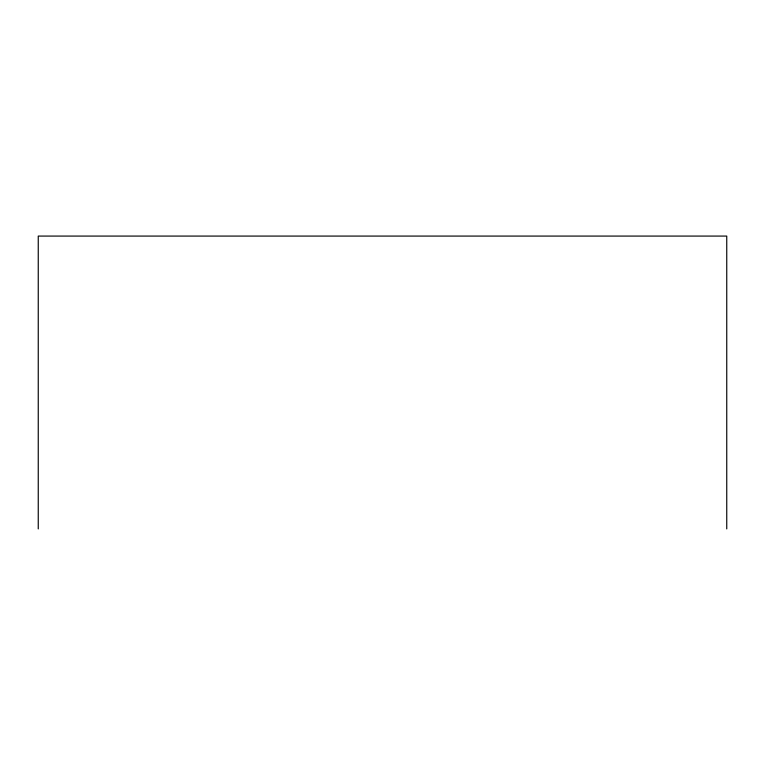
<?xml version="1.0" encoding="UTF-8"?>
<svg xmlns="http://www.w3.org/2000/svg" width="765" height="765" viewBox="0 0 765 765"><rect width="100%" height="100%" fill="white"/><g stroke="black" fill="none" stroke-linecap="round" stroke-linejoin="round"><path stroke-width="1.15" d="M726.75 528.921L726.75 236.079L38.25 236.079L38.25 528.921"/></g></svg>
